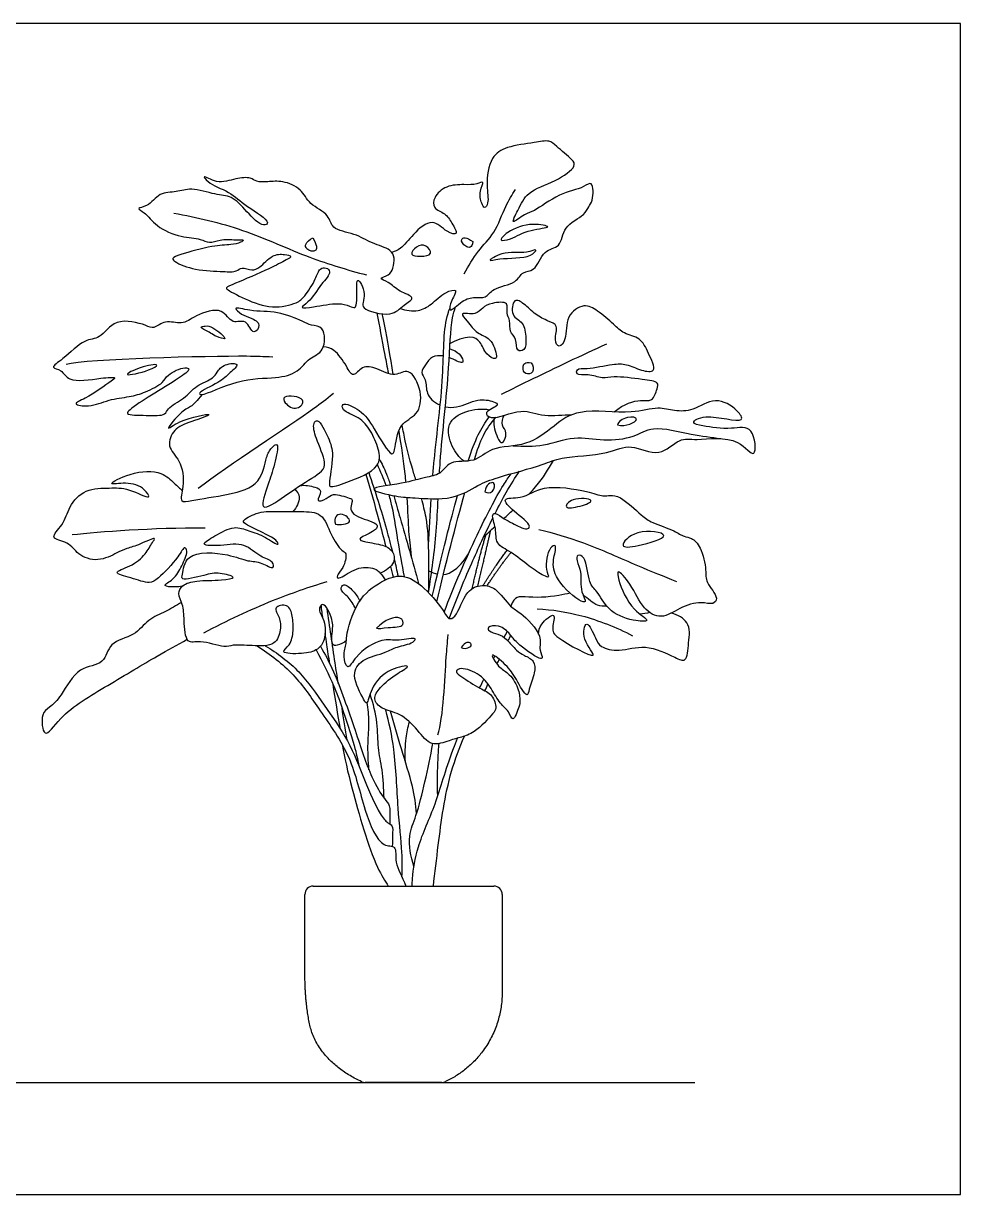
# Model space of a CAD drawing. Header units: millimetres. Extents: x 0.2 to 27.9, y 0.2 to 5.6.
# Drawn here: x 20.661 to 22.125, y 0.156 to 1.984 of the extents above; entities that cross this region are included whole.
import ezdxf

# ---------------------------------------------------------------- set-up
doc = ezdxf.new("R2010")
doc.units = ezdxf.units.MM
for name, color, linetype, true_color in [('AG-DIAGRAM', 7, 'Continuous', 0xfecc66), ('AG-PLANTS', 7, 'Continuous', 0x66ccff), ('X-VPRT', 6, 'Continuous', 0xff00ff)]:
    doc.layers.add(name, color=color, linetype=linetype, true_color=true_color)

msp = doc.modelspace()

# ---------------------------------------------------------------- linework, layer by layer
at = {"layer": 'AG-DIAGRAM'}
msp.add_line((17.2089, 0.3307), (21.7098, 0.3307), dxfattribs=at)
at = {"layer": 'AG-PLANTS'}
for centre, start, end in [((21.114, 0.6242), 90, 180), ((21.396, 0.6242), 0, 90), ((21.195, 0.3438), 245.1029, 270), ((21.315, 0.3438), 270, 295.2055)]:
    msp.add_arc(centre, 0.0131, start, end, dxfattribs=at)
for points, knots in [([(21.2499, 1.5394), (21.2586, 1.5359), (21.2785, 1.5335), (21.2988, 1.5452), (21.3177, 1.5644), (21.3418, 1.5714), (21.3294, 1.5527), (21.3238, 1.5289), (21.3473, 1.5535), (21.3655, 1.5573), (21.3841, 1.5547), (21.3943, 1.5726), (21.4316, 1.5772), (21.4398, 1.5981), (21.4618, 1.5963), (21.472, 1.6319), (21.502, 1.6336), (21.5032, 1.6689), (21.5379, 1.6836), (21.5436, 1.6988), (21.5517, 1.7065), (21.5516, 1.7412), (21.5342, 1.726), (21.4975, 1.7201), (21.4599, 1.6902), (21.4455, 1.6886), (21.4202, 1.6672), (21.4357, 1.6957), (21.4478, 1.7233), (21.4911, 1.7359), (21.5256, 1.76), (21.5183, 1.7729), (21.4937, 1.7919), (21.4828, 1.8032), (21.4579, 1.7974), (21.4167, 1.7931), (21.3898, 1.7763), (21.3829, 1.7319), (21.3892, 1.7059), (21.3815, 1.6937), (21.3762, 1.7048), (21.3722, 1.7213), (21.3828, 1.7399), (21.3678, 1.7322), (21.3492, 1.7329), (21.3216, 1.7321), (21.3021, 1.7147), (21.3003, 1.6946), (21.3209, 1.6884), (21.3297, 1.6741), (21.3427, 1.6524), (21.3201, 1.6587), (21.3, 1.6823), (21.2692, 1.6554), (21.2519, 1.632), (21.2414, 1.6284), (21.2367, 1.6268)], [0, 0, 0, 0, 0.302803, 0.575212, 0.884388, 1.108497, 1.341479, 1.562487, 1.835169, 2.096702, 2.324601, 2.56755, 2.905624, 3.15497, 3.390427, 3.711807, 3.991275, 4.299439, 4.63643, 4.854351, 5.051621, 5.339664, 5.545514, 5.907023, 6.294112, 6.530804, 6.786433, 7.0334, 7.356489, 7.743262, 8.090797, 8.276756, 8.596977, 8.815776, 9.091734, 9.463535, 9.773118, 10.146869, 10.447391, 10.614337, 10.77698, 11.027439, 11.242546, 11.418713, 11.676057, 11.97475, 12.258298, 12.48456, 12.727658, 12.977047, 13.213103, 13.429268, 13.727952, 14.063049, 14.376746, 14.597387, 14.597387, 14.597387, 14.597387]), ([(21.2203, 1.5866), (21.22, 1.5849), (21.2345, 1.58), (21.2464, 1.5655), (21.2766, 1.5568), (21.2528, 1.5439), (21.2374, 1.5245), (21.1894, 1.5373), (21.1923, 1.5489), (21.1944, 1.5626), (21.1908, 1.576), (21.183, 1.5857), (21.1816, 1.5779), (21.1824, 1.5677), (21.182, 1.5482), (21.1799, 1.539), (21.1694, 1.5438), (21.152, 1.549), (21.1178, 1.5419), (21.0905, 1.5387), (21.1095, 1.5502), (21.1246, 1.5764), (21.1436, 1.5956), (21.1343, 1.6038), (21.1228, 1.6023), (21.1183, 1.5842), (21.1009, 1.5583), (21.0884, 1.5464), (21.0479, 1.5378), (21.0105, 1.5525), (20.9793, 1.5681), (20.9776, 1.5724), (20.9953, 1.5797), (21.0446, 1.6006), (21.0693, 1.6137), (21.0826, 1.6208), (21.0676, 1.6246), (21.0493, 1.6237), (21.0314, 1.6031), (21.0187, 1.5975), (21.0021, 1.6052), (20.994, 1.5957), (20.9716, 1.5974), (20.9314, 1.598), (20.8991, 1.6103), (20.8923, 1.6182), (20.9099, 1.6247), (20.9556, 1.638), (20.9839, 1.6381), (20.9995, 1.6413), (21.0078, 1.6472), (20.9909, 1.6461), (20.9687, 1.6482), (20.9516, 1.6401), (20.937, 1.6494), (20.9067, 1.6498), (20.8689, 1.6659), (20.8531, 1.6886), (20.8365, 1.6961), (20.8574, 1.6982), (20.8731, 1.7215), (20.9005, 1.72), (20.9241, 1.7293), (20.9602, 1.7163), (20.9878, 1.7158), (21.0092, 1.6914), (21.0338, 1.6656), (21.0492, 1.675), (21.007, 1.6997), (20.9847, 1.7218), (20.9507, 1.7335), (20.9392, 1.7499), (20.9653, 1.7319), (20.992, 1.7431), (21.0158, 1.7446), (21.0256, 1.7365), (21.0439, 1.7371), (21.0665, 1.7393), (21.0965, 1.7266), (21.107, 1.701), (21.1397, 1.687), (21.1418, 1.6617), (21.1798, 1.657), (21.2042, 1.6407), (21.2348, 1.6327), (21.2418, 1.6184), (21.2385, 1.6021), (21.2337, 1.5908), (21.2206, 1.5882), (21.2203, 1.5866)], [0, 0, 0, 0, 0.203893, 0.478958, 0.742436, 0.976875, 1.270016, 1.637231, 1.802477, 2.014273, 2.236386, 2.404676, 2.524138, 2.717066, 2.975075, 3.125235, 3.293195, 3.537846, 3.893011, 4.1343, 4.335484, 4.67283, 4.94852, 5.110847, 5.283337, 5.522107, 5.841223, 6.078984, 6.430006, 6.812141, 7.13665, 7.219813, 7.446051, 7.877629, 8.194633, 8.362548, 8.54287, 8.792091, 9.084663, 9.29236, 9.518854, 9.698736, 9.958618, 10.334761, 10.669148, 10.807512, 11.022006, 11.427392, 11.738726, 11.966577, 12.09654, 12.2909, 12.575564, 12.811781, 13.034724, 13.348412, 13.713891, 14.021924, 14.205082, 14.411016, 14.710795, 14.997221, 15.282321, 15.630464, 15.923928, 16.252273, 16.583038, 16.734336, 17.095476, 17.445773, 17.789049, 17.964841, 18.223088, 18.540544, 18.810651, 19.005084, 19.240578, 19.517167, 19.830661, 20.12798, 20.452585, 20.71085, 21.040924, 21.363889, 21.675151, 21.88742, 22.115609, 22.318792, 22.517339, 22.517339, 22.517339, 22.517339]), ([(21.3497, 1.5935), (21.3564, 1.6056), (21.3706, 1.6301), (21.3983, 1.6559), (21.4136, 1.6995), (21.4244, 1.7163), (21.4297, 1.7249)], [0, 0, 0, 0, 0.36976, 0.722723, 1.105537, 1.419812, 1.419812, 1.419812, 1.419812]), ([(20.8961, 1.6882), (20.9325, 1.6816), (21.0041, 1.6654), (21.1073, 1.6168), (21.1673, 1.5998), (21.1972, 1.5916)], [0, 0, 0, 0, 0.602954, 1.211382, 1.763808, 1.763808, 1.763808, 1.763808]), ([(21.4075, 1.6464), (21.4064, 1.6483), (21.4198, 1.6618), (21.4528, 1.6741), (21.4933, 1.6657), (21.4492, 1.6633), (21.4259, 1.6479), (21.4086, 1.6446), (21.4075, 1.6464)], [0, 0, 0, 0, 0.224465, 0.593768, 0.869355, 1.165004, 1.503208, 1.720868, 1.720868, 1.720868, 1.720868]), ([(21.1135, 1.6498), (21.1013, 1.6431), (21.0994, 1.6301), (21.1221, 1.6262), (21.1192, 1.6387), (21.1135, 1.6498)], [0, 0, 0, 0, 0.373475, 0.744101, 1.094617, 1.094617, 1.094617, 1.094617]), ([(21.3633, 1.6437), (21.3529, 1.6514), (21.3415, 1.6486), (21.3509, 1.6345), (21.3621, 1.633), (21.3633, 1.6437)], [0, 0, 0, 0, 0.3035449, 0.6225167, 0.9352768, 0.9352768, 0.9352768, 0.9352768]), ([(21.268, 1.6242), (21.267, 1.6271), (21.2752, 1.6375), (21.2902, 1.6402), (21.3025, 1.6225), (21.2814, 1.6202), (21.2689, 1.6213), (21.268, 1.6242)], [0, 0, 0, 0, 0.209307, 0.426977, 0.637071, 0.869032, 1.081151, 1.081151, 1.081151, 1.081151]), ([(21.3901, 1.6145), (21.39, 1.6159), (21.4114, 1.6302), (21.4442, 1.6236), (21.4663, 1.6343), (21.4517, 1.6161), (21.4086, 1.6195), (21.3901, 1.6133), (21.3901, 1.6145)], [0, 0, 0, 0, 0.264064, 0.619573, 0.838867, 1.035086, 1.431849, 1.657075, 1.657075, 1.657075, 1.657075]), ([(20.993, 1.5394), (20.9938, 1.5414), (21.0198, 1.5336), (21.057, 1.5361), (21.0965, 1.5201), (21.1102, 1.5121), (21.1328, 1.5125), (21.1331, 1.4704), (21.1067, 1.4632), (21.0906, 1.438), (21.0531, 1.4294), (20.9991, 1.4315), (20.9411, 1.4016), (20.9328, 1.4081), (20.9691, 1.4241), (20.982, 1.4373), (21.0025, 1.4548), (20.9742, 1.4532), (20.9633, 1.4399), (20.9578, 1.4291), (20.9299, 1.4197), (20.914, 1.3983), (20.8864, 1.385), (20.8836, 1.371), (20.8546, 1.3729), (20.8193, 1.3721), (20.8293, 1.3838), (20.8627, 1.4051), (20.9003, 1.4274), (20.9242, 1.4447), (20.9116, 1.4486), (20.8853, 1.4366), (20.8801, 1.4224), (20.8514, 1.4079), (20.827, 1.401), (20.7941, 1.3976), (20.7669, 1.3845), (20.7353, 1.3899), (20.7615, 1.3992), (20.7959, 1.4242), (20.8081, 1.4327), (20.7795, 1.4307), (20.7312, 1.4221), (20.7229, 1.4438), (20.7013, 1.4466), (20.7267, 1.4616), (20.7549, 1.4923), (20.782, 1.4906), (20.8037, 1.5267), (20.8518, 1.5142), (20.8651, 1.5064), (20.8831, 1.5229), (20.9096, 1.5123), (20.9298, 1.5293), (20.9729, 1.5434), (20.9861, 1.5128), (21.0104, 1.5251), (21.0194, 1.4947), (21.0344, 1.5156), (21.0158, 1.5254), (21.0034, 1.5284), (20.9925, 1.5379), (20.993, 1.5394)], [0, 0, 0, 0, 0.270729, 0.646962, 1.01187, 1.24208, 1.478605, 1.801387, 2.083964, 2.384645, 2.724069, 3.167759, 3.593585, 3.721468, 4.023117, 4.300069, 4.53009, 4.770514, 5.010786, 5.203984, 5.501508, 5.806561, 6.112374, 6.297631, 6.604111, 6.91366, 7.067189, 7.430959, 7.835886, 8.100617, 8.249433, 8.550977, 8.773822, 9.086256, 9.382129, 9.706287, 10.036015, 10.2905, 10.525872, 10.923445, 11.078846, 11.343524, 11.74163, 11.993121, 12.19587, 12.450957, 12.82876, 13.10717, 13.448676, 13.829623, 14.043784, 14.299561, 14.583562, 14.876447, 15.234353, 15.517649, 15.767265, 16.023624, 16.229889, 16.462145, 16.691343, 16.895005, 16.895005, 16.895005, 16.895005]), ([(21.3007, 1.2778), (21.3013, 1.2857), (21.306, 1.3378), (21.3191, 1.4295), (21.3168, 1.5085), (21.3256, 1.5354), (21.3271, 1.5394)], [0.540591, 0.540591, 0.540591, 0.540591, 0.657781, 1.318167, 1.871799, 1.972654, 1.972654, 1.972654, 1.972654]), ([(21.3111, 1.2821), (21.3115, 1.2876), (21.3149, 1.3392), (21.3274, 1.4428), (21.3279, 1.5133), (21.3345, 1.5366), (21.3363, 1.5419)], [1.071726, 1.071726, 1.071726, 1.071726, 1.157355, 1.854151, 2.362301, 2.521055, 2.521055, 2.521055, 2.521055]), ([(21.5838, 1.3777), (21.6, 1.3908), (21.624, 1.3983), (21.6441, 1.3924), (21.6509, 1.4134), (21.6545, 1.4255), (21.6258, 1.4285), (21.5844, 1.4345), (21.5657, 1.429), (21.5447, 1.4375), (21.5243, 1.434), (21.5254, 1.4464), (21.5436, 1.4443), (21.5811, 1.4528), (21.6034, 1.4534), (21.6245, 1.4424), (21.6529, 1.4378), (21.6365, 1.4711), (21.6263, 1.4942), (21.5982, 1.499), (21.5831, 1.5153), (21.5588, 1.5356), (21.5368, 1.5485), (21.5069, 1.5277), (21.5111, 1.493), (21.4978, 1.4758), (21.4891, 1.4914), (21.4982, 1.5134), (21.48, 1.5197), (21.4607, 1.5292), (21.4448, 1.5459), (21.4261, 1.5574), (21.4218, 1.5261), (21.4441, 1.5185), (21.4462, 1.4935), (21.4465, 1.4737), (21.4295, 1.4715), (21.433, 1.4926), (21.4192, 1.5025), (21.4229, 1.5207), (21.4142, 1.5311), (21.4212, 1.5511), (21.3925, 1.5482), (21.378, 1.5413), (21.3691, 1.5277), (21.3398, 1.535), (21.3567, 1.5179), (21.3689, 1.4992), (21.3919, 1.4945), (21.4016, 1.4665), (21.3985, 1.4588), (21.3824, 1.4677), (21.3759, 1.4881), (21.3598, 1.498), (21.3367, 1.4896), (21.3276, 1.4845)], [2.347081, 2.347081, 2.347081, 2.347081, 2.693391, 2.934729, 3.184279, 3.358174, 3.642254, 4.02431, 4.2742, 4.548864, 4.786559, 4.929096, 5.156253, 5.519246, 5.79147, 6.079825, 6.326573, 6.627195, 6.924228, 7.21219, 7.483957, 7.809789, 8.086698, 8.39758, 8.737104, 8.955947, 9.15341, 9.415088, 9.637984, 9.909491, 10.19613, 10.416772, 10.680759, 10.939528, 11.22085, 11.46417, 11.641932, 11.875893, 12.102751, 12.334718, 12.541921, 12.759377, 13.028284, 13.267749, 13.49088, 13.744097, 13.958338, 14.240483, 14.510827, 14.80987, 14.937361, 15.157392, 15.424589, 15.664197, 15.967559, 15.967559, 15.967559, 15.967559]), ([(21.2135, 1.5322), (21.2177, 1.5102), (21.2214, 1.4894), (21.2293, 1.4481), (21.2313, 1.4377)], [0, 0, 0, 0, 0.4694609, 0.6119131, 0.6119131, 0.6119131, 0.6119131]), ([(21.239, 1.4363), (21.2343, 1.4641), (21.2275, 1.5033), (21.223, 1.5252), (21.2218, 1.5309)], [2.4249067, 2.4249067, 2.4249067, 2.4249067, 2.8667421, 3.0366783, 3.0366783, 3.0366783, 3.0366783]), ([(20.9758, 1.492), (20.9763, 1.4951), (20.9565, 1.5116), (20.947, 1.5125), (20.9342, 1.5098), (20.954, 1.5026), (20.9615, 1.4943), (20.9758, 1.492)], [0, 0, 0, 0, 0.330802, 0.563205, 0.732774, 0.983157, 1.269227, 1.269227, 1.269227, 1.269227]), ([(21.408, 1.4053), (21.4249, 1.4138), (21.4586, 1.4307), (21.5344, 1.4668), (21.5725, 1.4842)], [0, 0, 0, 0, 0.431239, 1.073795, 1.073795, 1.073795, 1.073795]), ([(20.728, 1.4523), (20.7604, 1.4613), (21.007, 1.4666), (21.0345, 1.4645), (21.0507, 1.4639)], [0, 0, 0, 0, 1.319929, 1.719159, 1.719159, 1.719159, 1.719159]), ([(20.9405, 1.4051), (20.9316, 1.3947), (20.924, 1.3853), (20.9086, 1.3807), (20.8788, 1.3431), (20.9049, 1.3667), (20.9715, 1.379), (20.9201, 1.3615), (20.8962, 1.3528), (20.884, 1.3226), (20.9086, 1.3024), (20.9134, 1.2636), (20.9038, 1.2347), (20.928, 1.2411), (20.9813, 1.2475), (21.0332, 1.263), (21.0396, 1.3067), (21.0472, 1.3209), (21.0621, 1.3328), (21.0526, 1.2913), (21.0448, 1.2681), (21.0296, 1.2238), (21.0536, 1.2342), (21.0894, 1.2617), (21.1285, 1.283), (21.1346, 1.2997), (21.1182, 1.3355), (21.1122, 1.3591), (21.1229, 1.3688), (21.1389, 1.3346), (21.1471, 1.3122), (21.1383, 1.2673), (21.1398, 1.2586), (21.1688, 1.2683), (21.2201, 1.2886), (21.2169, 1.3205), (21.2044, 1.3482), (21.187, 1.3708), (21.1598, 1.3773), (21.1577, 1.3951), (21.1916, 1.3792), (21.207, 1.3557), (21.2364, 1.3048), (21.2422, 1.321), (21.2463, 1.3609), (21.2792, 1.3716), (21.2855, 1.4088), (21.265, 1.4492), (21.241, 1.4308), (21.2141, 1.446), (21.1905, 1.4513), (21.1761, 1.4295), (21.1654, 1.4509), (21.1483, 1.4761), (21.1355, 1.4785), (21.1297, 1.4794)], [0, 0, 0, 0, 0.223221, 0.476201, 0.802126, 1.063961, 1.459023, 1.770005, 2.088009, 2.378025, 2.684699, 3.050469, 3.324253, 3.55397, 3.992578, 4.406154, 4.765781, 5.007806, 5.18249, 5.500655, 5.840532, 6.179025, 6.393168, 6.802518, 7.183863, 7.405265, 7.767835, 8.050201, 8.202313, 8.523447, 8.838053, 9.219241, 9.34851, 9.648036, 10.070797, 10.365155, 10.685009, 10.994169, 11.289556, 11.455975, 11.755905, 12.107889, 12.507448, 12.669894, 13.028449, 13.34586, 13.686228, 14.03384, 14.300604, 14.614677, 14.889158, 15.131013, 15.369889, 15.693774, 15.936685, 15.936685, 15.936685, 15.936685]), ([(21.3172, 1.4651), (21.3108, 1.4661), (21.298, 1.4651), (21.2898, 1.4514), (21.2805, 1.4392), (21.2914, 1.4279), (21.2892, 1.4053), (21.3011, 1.3936), (21.3122, 1.3881)], [17.150034, 17.150034, 17.150034, 17.150034, 17.358019, 17.598407, 17.811096, 18.021998, 18.293331, 18.580233, 18.580233, 18.580233, 18.580233]), ([(21.3272, 1.4763), (21.34, 1.4732), (21.3489, 1.4599), (21.3471, 1.4517), (21.335, 1.4594), (21.3264, 1.4626)], [16.3460031, 16.3460031, 16.3460031, 16.3460031, 16.6440862, 16.7707108, 17.0551919, 17.0551919, 17.0551919, 17.0551919]), ([(20.824, 1.4363), (20.8227, 1.4377), (20.8439, 1.4487), (20.8777, 1.4542), (20.857, 1.4413), (20.8256, 1.4346), (20.824, 1.4363)], [0, 0, 0, 0, 0.270585, 0.563233, 0.783379, 1.115638, 1.115638, 1.115638, 1.115638]), ([(21.4545, 1.4545), (21.4441, 1.4566), (21.44, 1.4474), (21.4439, 1.4352), (21.4603, 1.4385), (21.4574, 1.4506), (21.4545, 1.4545)], [0, 0, 0, 0, 0.2361098, 0.4606228, 0.6907857, 0.9503881, 0.9503881, 0.9503881, 0.9503881]), ([(20.9343, 1.2585), (20.9811, 1.2945), (21.1082, 1.3766), (21.1328, 1.3968), (21.1457, 1.4068)], [0, 0, 0, 0, 1.252138, 1.652106, 1.652106, 1.652106, 1.652106]), ([(21.0886, 1.3839), (21.0819, 1.3821), (21.0693, 1.3901), (21.0647, 1.4055), (21.1068, 1.4005), (21.0944, 1.3854), (21.0886, 1.3839)], [0, 0, 0, 0, 0.2560267, 0.4274389, 0.729153, 0.9499455, 0.9499455, 0.9499455, 0.9499455]), ([(21.2085, 1.257), (21.2085, 1.2608), (21.2574, 1.2652), (21.2867, 1.2761), (21.3136, 1.2789), (21.3265, 1.304), (21.3673, 1.2969), (21.3919, 1.3252), (21.4486, 1.3225), (21.4903, 1.3563), (21.5288, 1.3851), (21.6103, 1.3725), (21.6508, 1.3868), (21.6783, 1.3787), (21.7078, 1.3786), (21.7415, 1.4033), (21.7753, 1.3833), (21.7924, 1.3567), (21.7279, 1.3768), (21.7013, 1.3603), (21.7257, 1.355), (21.7657, 1.3494), (21.8032, 1.3592), (21.8074, 1.296), (21.7769, 1.3427), (21.7132, 1.3322), (21.6856, 1.3384), (21.6547, 1.3044), (21.609, 1.3303), (21.574, 1.31), (21.5001, 1.3084), (21.4743, 1.2947), (21.4016, 1.2761), (21.3714, 1.2641), (21.3321, 1.2385), (21.2712, 1.2441), (21.2477, 1.2444), (21.2085, 1.2535), (21.2085, 1.257)], [0, 0, 0, 0, 0.380905, 0.736038, 1.013485, 1.290823, 1.631053, 1.965186, 2.380987, 2.793421, 3.183188, 3.693093, 4.065628, 4.359808, 4.664861, 5.01711, 5.366102, 5.588234, 6.013454, 6.274557, 6.497246, 6.880269, 7.199483, 7.535526, 7.85142, 8.307566, 8.606842, 8.955906, 9.333406, 9.69513, 10.173214, 10.500883, 10.984891, 11.32103, 11.703919, 12.1376, 12.455373, 12.796391, 12.796391, 12.796391, 12.796391]), ([(21.3202, 1.3858), (21.3259, 1.3846), (21.3432, 1.3844), (21.3697, 1.3994), (21.3938, 1.3952), (21.4023, 1.3905), (21.4013, 1.3885), (21.3996, 1.3853), (21.3783, 1.3784), (21.3938, 1.3628), (21.4405, 1.3862), (21.4718, 1.3684), (21.5052, 1.3736), (21.5172, 1.373)], [18.668644, 18.668644, 18.668644, 18.668644, 18.849832, 19.187056, 19.471328, 19.629779, 19.629779, 19.629779, 19.88776, 20.070651, 20.464824, 20.818468, 21.157976, 21.157976, 21.157976, 21.157976]), ([(21.3496, 1.3007), (21.3419, 1.307), (21.3292, 1.3222), (21.3199, 1.3612), (21.3526, 1.3811), (21.3776, 1.3834), (21.3899, 1.3812)], [0, 0, 0, 0, 0.312506, 0.647254, 0.97382, 1.324694, 1.324694, 1.324694, 1.324694]), ([(21.3959, 1.3653), (21.3951, 1.356), (21.4004, 1.3397), (21.409, 1.324), (21.4188, 1.3464), (21.4063, 1.3562), (21.41, 1.3678), (21.4123, 1.3725)], [0, 0, 0, 0, 0.302953, 0.491152, 0.719599, 0.933761, 1.159373, 1.159373, 1.159373, 1.159373]), ([(21.2743, 1.2716), (21.2733, 1.2749), (21.2665, 1.297), (21.2598, 1.3212), (21.2544, 1.3484), (21.2527, 1.3572)], [1.2869948, 1.2869948, 1.2869948, 1.2869948, 1.3591584, 1.7758028, 1.9568668, 1.9568668, 1.9568668, 1.9568668]), ([(21.5891, 1.3577), (21.5898, 1.3617), (21.6027, 1.3719), (21.6298, 1.3676), (21.6017, 1.3537), (21.5891, 1.3577)], [0, 0, 0, 0, 0.2984205, 0.5562319, 0.9143554, 0.9143554, 0.9143554, 0.9143554]), ([(21.2475, 1.3476), (21.2513, 1.3242), (21.2555, 1.296), (21.258, 1.2719), (21.2584, 1.2676)], [0.979885, 0.979885, 0.979885, 0.979885, 1.2544509, 1.3167987, 1.3167987, 1.3167987, 1.3167987]), ([(21.4262, 1.3249), (21.442, 1.3239), (21.474, 1.3231), (21.5211, 1.3417), (21.567, 1.3319), (21.6151, 1.3368), (21.6443, 1.3581), (21.7056, 1.3413), (21.7353, 1.3385), (21.7508, 1.336)], [0, 0, 0, 0, 0.394836, 0.794612, 1.186272, 1.57544, 1.908311, 2.348812, 2.742781, 2.742781, 2.742781, 2.742781]), ([(21.2172, 1.3043), (21.2212, 1.2966), (21.2264, 1.2873), (21.2324, 1.2701), (21.2345, 1.2636)], [0, 0, 0, 0, 0.2924471, 0.4412567, 0.4412567, 0.4412567, 0.4412567]), ([(21.4509, 1.2494), (21.4546, 1.2533), (21.4719, 1.2724), (21.481, 1.2877), (21.4894, 1.3021)], [2.1443429, 2.1443429, 2.1443429, 2.1443429, 2.2469136, 2.6512027, 2.6512027, 2.6512027, 2.6512027]), ([(20.9092, 1.1054), (20.9054, 1.1047), (20.8995, 1.1041), (20.8749, 1.1051), (20.8985, 1.1171), (20.9081, 1.1365), (20.9189, 1.1586), (20.9127, 1.1696), (20.9026, 1.1481), (20.873, 1.1183), (20.858, 1.1083), (20.8315, 1.1187), (20.7966, 1.1265), (20.8311, 1.1366), (20.852, 1.1545), (20.8614, 1.172), (20.8701, 1.1842), (20.842, 1.1697), (20.8231, 1.165), (20.8071, 1.1576), (20.778, 1.1423), (20.7454, 1.1538), (20.7334, 1.1755), (20.6994, 1.1793), (20.7256, 1.2023), (20.7314, 1.2302), (20.7575, 1.259), (20.7965, 1.2584), (20.8236, 1.2604), (20.8639, 1.2378), (20.8492, 1.2606), (20.8242, 1.2691), (20.7865, 1.2616), (20.8316, 1.2852), (20.8767, 1.2868), (20.8964, 1.2663), (20.9055, 1.2586), (20.9095, 1.2544)], [0, 0, 0, 0, 0.194559, 0.416849, 0.642942, 0.929414, 1.209237, 1.351507, 1.594601, 1.976856, 2.206527, 2.519248, 2.792759, 3.063226, 3.379998, 3.641844, 3.79273, 4.068801, 4.338862, 4.575538, 4.897173, 5.216782, 5.503506, 5.772441, 6.045674, 6.363174, 6.703256, 7.047761, 7.369762, 7.692002, 7.89772, 8.216093, 8.481071, 8.805542, 9.202372, 9.492624, 9.731288, 9.731288, 9.731288, 9.731288]), ([(21.1961, 1.2805), (21.2032, 1.2566), (21.213, 1.222), (21.2236, 1.1816), (21.2272, 1.1676)], [0, 0, 0, 0, 0.495432, 0.7528219, 0.7528219, 0.7528219, 0.7528219]), ([(21.2006, 1.2831), (21.2108, 1.2539), (21.2245, 1.2096), (21.2347, 1.1708), (21.2376, 1.1593)], [0, 0, 0, 0, 0.5512322, 0.788936, 0.788936, 0.788936, 0.788936]), ([(21.3186, 1.0651), (21.3337, 1.1059), (21.3673, 1.1824), (21.403, 1.2521), (21.419, 1.2758), (21.4229, 1.2813)], [0, 0, 0, 0, 0.654255, 1.193563, 1.36655, 1.36655, 1.36655, 1.36655]), ([(21.3979, 1.219), (21.404, 1.2311), (21.418, 1.2578), (21.4293, 1.2752), (21.4361, 1.285)], [0.9793422, 0.9793422, 0.9793422, 0.9793422, 1.1881368, 1.4711863, 1.4711863, 1.4711863, 1.4711863]), ([(21.0933, 1.2626), (21.1009, 1.2642), (21.1157, 1.2609), (21.1296, 1.2559), (21.1158, 1.2349), (21.1363, 1.2421), (21.1441, 1.2524), (21.1697, 1.2432), (21.1775, 1.2413), (21.1651, 1.2174), (21.2177, 1.2048), (21.2106, 1.1867), (21.1658, 1.1783), (21.2205, 1.1713), (21.2389, 1.1627), (21.2433, 1.1407), (21.2272, 1.1294), (21.2191, 1.1259)], [0, 0, 0, 0, 0.277489, 0.465281, 0.684187, 0.887268, 1.097487, 1.383488, 1.520748, 1.752789, 2.000116, 2.314855, 3.198455, 3.471189, 3.729537, 3.957193, 4.252756, 4.252756, 4.252756, 4.252756]), ([(21.3822, 1.2531), (21.383, 1.2643), (21.4002, 1.2734), (21.3961, 1.2501), (21.3853, 1.2511), (21.3822, 1.2531)], [0, 0, 0, 0, 0.2899061, 0.5477658, 0.7904089, 0.7904089, 0.7904089, 0.7904089]), ([(21.412, 1.2109), (21.4074, 1.2139), (21.3987, 1.2208), (21.3917, 1.2167), (21.4008, 1.1948), (21.3975, 1.1708), (21.4248, 1.159), (21.45, 1.1371), (21.4719, 1.1226), (21.4841, 1.118), (21.4749, 1.1327), (21.4806, 1.1655), (21.4955, 1.1719), (21.4881, 1.1474), (21.4884, 1.1197), (21.5248, 1.0838), (21.5434, 1.0788), (21.5294, 1.0983), (21.5344, 1.1276), (21.5249, 1.1434), (21.5256, 1.1564), (21.5418, 1.1509), (21.5426, 1.1098), (21.5583, 1.0982), (21.5737, 1.0664), (21.6095, 1.0512), (21.6456, 1.0495), (21.6088, 1.0693), (21.5914, 1.111), (21.5871, 1.1354), (21.6129, 1.1063), (21.627, 1.0705), (21.658, 1.0526), (21.6859, 1.0723), (21.7184, 1.0829), (21.7379, 1.0757), (21.7484, 1.0879), (21.7257, 1.1118), (21.7283, 1.1305), (21.7209, 1.1658), (21.7059, 1.1818), (21.6923, 1.1825), (21.6776, 1.1932), (21.6427, 1.2046), (21.6267, 1.2155), (21.5954, 1.2461), (21.5783, 1.2476), (21.5652, 1.2458), (21.54, 1.2548), (21.4726, 1.2659), (21.4424, 1.2409), (21.4048, 1.2452), (21.428, 1.221), (21.4557, 1.201), (21.447, 1.1919), (21.424, 1.205), (21.4164, 1.2081), (21.412, 1.2109)], [0, 0, 0, 0, 0.230224, 0.349327, 0.615299, 0.886163, 1.177138, 1.517924, 1.81741, 1.97177, 2.167851, 2.501121, 2.662989, 2.908073, 3.219113, 3.626726, 3.812222, 4.04254, 4.359045, 4.60538, 4.774247, 4.955614, 5.308515, 5.560645, 5.887504, 6.257539, 6.520075, 6.812943, 7.222882, 7.42799, 7.723565, 8.099554, 8.408677, 8.731653, 9.066367, 9.312143, 9.491543, 9.796222, 10.050185, 10.39001, 10.648353, 10.845572, 11.089163, 11.429657, 11.696806, 12.067754, 12.298146, 12.492856, 12.787687, 13.252211, 13.615705, 13.893081, 14.166726, 14.496581, 14.63281, 14.914356, 15.135083, 15.135083, 15.135083, 15.135083]), ([(21.0851, 1.2572), (21.0884, 1.2537), (21.0959, 1.2449), (21.088, 1.2279), (21.0823, 1.2222)], [0, 0, 0, 0, 0.2180521, 0.5003405, 0.5003405, 0.5003405, 0.5003405]), ([(21.2563, 1.1206), (21.253, 1.1396), (21.2458, 1.1775), (21.2398, 1.2221), (21.2334, 1.2452), (21.2324, 1.2484)], [0, 0, 0, 0, 0.4360856, 0.8868939, 0.9614575, 0.9614575, 0.9614575, 0.9614575]), ([(21.2396, 1.247), (21.2428, 1.2362), (21.2553, 1.1922), (21.2694, 1.1439), (21.2785, 1.1096)], [0.5598107, 0.5598107, 0.5598107, 0.5598107, 0.7778641, 1.3690698, 1.3690698, 1.3690698, 1.3690698]), ([(21.2602, 1.2443), (21.2616, 1.2224), (21.2622, 1.189), (21.2654, 1.1692), (21.2669, 1.152)], [1.4364188, 1.4364188, 1.4364188, 1.4364188, 1.797858, 2.1274435, 2.1274435, 2.1274435, 2.1274435]), ([(21.5095, 1.2297), (21.508, 1.2322), (21.5183, 1.2453), (21.5594, 1.2411), (21.5307, 1.2295), (21.5112, 1.2267), (21.5095, 1.2297)], [0, 0, 0, 0, 0.221146, 0.52299, 0.770131, 1.036579, 1.036579, 1.036579, 1.036579]), ([(21.294, 1.0957), (21.2951, 1.1171), (21.2943, 1.1607), (21.2934, 1.2023), (21.2858, 1.2327), (21.2829, 1.2429)], [0, 0, 0, 0, 0.459386, 0.877208, 1.087373, 1.087373, 1.087373, 1.087373]), ([(21.294, 1.0957), (21.299, 1.1274), (21.3058, 1.1762), (21.3082, 1.2248), (21.309, 1.2422)], [0, 0, 0, 0, 0.5626103, 0.8563973, 0.8563973, 0.8563973, 0.8563973]), ([(21.1657, 1.0208), (21.1621, 1.0168), (21.1518, 1.0127), (21.1424, 1.0127), (21.1433, 1.0342), (21.1464, 1.0516), (21.1301, 1.0842), (21.1202, 1.067), (21.1338, 1.0523), (21.1333, 1.0217), (21.1214, 1.0052), (21.0983, 0.9993), (21.0595, 1.0003), (21.0797, 1.0143), (21.0832, 1.0363), (21.0823, 1.058), (21.076, 1.0788), (21.0499, 1.0737), (21.0628, 1.056), (21.0638, 1.0376), (21.0555, 1.0112), (21.0185, 1.0125), (20.9889, 1.0149), (20.9747, 1.0083), (20.9386, 1.0226), (20.9143, 1.0135), (20.9123, 1.0536), (20.9113, 1.0763), (20.9013, 1.0937), (20.9092, 1.1088), (20.9335, 1.1153), (20.9667, 1.1141), (20.9989, 1.1188), (20.9647, 1.1279), (20.9464, 1.1236), (20.9065, 1.1128), (20.9105, 1.1255), (20.9135, 1.1613), (20.9818, 1.1571), (21.0108, 1.1438), (21.0323, 1.1444), (21.0537, 1.1299), (21.051, 1.1465), (21.0301, 1.1504), (21.0066, 1.175), (20.973, 1.1684), (20.9331, 1.1687), (20.9632, 1.1855), (20.9893, 1.2009), (21.0143, 1.1919), (21.0374, 1.1845), (21.0612, 1.1673), (21.0567, 1.1784), (21.0366, 1.1887), (21.0063, 1.2028), (21.0034, 1.2086), (21.0269, 1.2225), (21.0567, 1.2224), (21.0942, 1.2222), (21.1292, 1.2218), (21.1403, 1.1866), (21.1571, 1.1612), (21.1676, 1.1574), (21.1618, 1.1337), (21.1511, 1.1234), (21.151, 1.1173), (21.1611, 1.1201), (21.184, 1.1376), (21.2135, 1.134), (21.2199, 1.1252), (21.2265, 1.1154)], [0, 0, 0, 0, 0.232227, 0.380017, 0.621151, 0.889377, 1.18859, 1.366622, 1.616565, 1.926876, 2.171857, 2.465334, 2.76693, 2.977728, 3.252412, 3.527209, 3.773192, 4.006376, 4.233072, 4.487432, 4.761705, 5.096717, 5.409833, 5.631505, 5.983145, 6.233866, 6.560345, 6.850474, 7.093153, 7.306213, 7.584759, 7.941354, 8.18877, 8.452825, 8.744813, 9.077257, 9.231675, 9.53763, 9.981571, 10.314362, 10.585026, 10.832214, 10.994947, 11.253322, 11.574991, 11.922871, 12.213412, 12.476154, 12.803623, 13.084228, 13.389193, 13.657261, 13.781404, 14.068762, 14.401142, 14.507514, 14.782678, 15.107659, 15.464716, 15.782255, 16.118488, 16.433139, 16.601235, 16.867534, 17.093556, 17.200435, 17.357152, 17.669708, 17.968562, 18.192285, 18.192285, 18.192285, 18.192285]), ([(21.1487, 1.2027), (21.1456, 1.2126), (21.1561, 1.2241), (21.1812, 1.2031), (21.1551, 1.2009), (21.1487, 1.2027)], [0, 0, 0, 0, 0.2732114, 0.5627683, 0.8886755, 0.8886755, 0.8886755, 0.8886755]), ([(21.3265, 1.0552), (21.3374, 1.0843), (21.3547, 1.1278), (21.3831, 1.1892), (21.3945, 1.2123)], [0, 0, 0, 0, 0.5532594, 0.9409573, 0.9409573, 0.9409573, 0.9409573]), ([(21.4662, 1.1943), (21.4898, 1.1883), (21.5358, 1.1756), (21.6205, 1.1373), (21.6609, 1.1213), (21.6812, 1.113)], [0, 0, 0, 0, 0.489018, 1.036488, 1.50148, 1.50148, 1.50148, 1.50148]), ([(21.5978, 1.1694), (21.5966, 1.1739), (21.6179, 1.1972), (21.6843, 1.1858), (21.6217, 1.1678), (21.5988, 1.1655), (21.5978, 1.1694)], [0, 0, 0, 0, 0.315309, 0.6799, 1.054026, 1.333161, 1.333161, 1.333161, 1.333161]), ([(21.3171, 1.1238), (21.3296, 1.125), (21.3463, 1.1404), (21.3537, 1.1522), (21.3564, 1.1563)], [0.6755047, 0.6755047, 0.6755047, 0.6755047, 1.0176351, 1.1939376, 1.1939376, 1.1939376, 1.1939376]), ([(21.3186, 1.0651), (21.3124, 1.075), (21.2888, 1.1046), (21.2536, 1.1266), (21.2185, 1.1134), (21.1807, 1.0848), (21.1649, 1.0285), (21.1663, 1.0165), (21.1595, 0.9974), (21.1678, 0.9717), (21.1803, 0.9997), (21.2215, 1.0263), (21.2447, 1.0182), (21.2774, 1.0273), (21.2689, 1.0153), (21.2436, 1.0118), (21.2276, 1.001), (21.1897, 0.993), (21.1719, 0.9669), (21.1916, 0.931), (21.1985, 0.9187), (21.2042, 0.9499), (21.2301, 0.9768), (21.2716, 0.9842), (21.2424, 0.9683), (21.2189, 0.9494), (21.2057, 0.9295), (21.2215, 0.9122), (21.2504, 0.9081), (21.2769, 0.8819), (21.2973, 0.8538), (21.3263, 0.8648), (21.3459, 0.8701), (21.3664, 0.8762), (21.3945, 0.9058), (21.4011, 0.915), (21.3942, 0.9376), (21.3738, 0.9456), (21.3475, 0.9629), (21.3351, 0.9713), (21.3433, 0.9798), (21.3732, 0.9706), (21.3922, 0.9473), (21.4047, 0.9217), (21.4194, 0.9124), (21.4255, 0.8899), (21.4359, 0.9184), (21.4373, 0.9265), (21.435, 0.9479), (21.4189, 0.9717), (21.4039, 0.9771), (21.3858, 1.0073), (21.4183, 0.9804), (21.4294, 0.9637), (21.4482, 0.9286), (21.4513, 0.9471), (21.4606, 0.9694), (21.4604, 0.9895), (21.4432, 0.9976), (21.4309, 1.0049), (21.4165, 1.0233), (21.4034, 1.0316), (21.3885, 1.0339), (21.3852, 1.0433), (21.4058, 1.046), (21.4223, 1.0305), (21.4304, 1.017), (21.4649, 0.9919), (21.4739, 0.9927), (21.4652, 1.0073), (21.4739, 1.0292), (21.4379, 1.0655), (21.4218, 1.0719), (21.4, 1.1042), (21.3775, 1.1082), (21.3512, 1.1004), (21.3392, 1.0572), (21.3246, 1.0533), (21.3217, 1.0601), (21.3186, 1.0651)], [0, 0, 0, 0, 0.398811, 0.758908, 1.088983, 1.48802, 1.911555, 2.109686, 2.369129, 2.605612, 2.863621, 3.258773, 3.555318, 3.841246, 3.985379, 4.272677, 4.53331, 4.880364, 5.177305, 5.537675, 5.691843, 5.965996, 6.340351, 6.629948, 6.877595, 7.216749, 7.471531, 7.716215, 8.02225, 8.373, 8.691582, 8.986864, 9.24566, 9.513352, 9.873427, 10.063274, 10.316142, 10.586252, 10.914986, 11.110395, 11.258538, 11.563653, 11.884879, 12.184653, 12.430783, 12.636643, 12.896555, 13.080415, 13.337346, 13.636554, 13.882624, 14.134708, 14.419895, 14.728487, 15.035336, 15.213129, 15.50814, 15.749471, 15.983418, 16.204561, 16.477275, 16.706769, 16.921778, 17.056983, 17.286136, 17.550883, 17.795211, 18.164905, 18.287186, 18.489588, 18.7583, 19.146046, 19.39943, 19.741279, 20.004964, 20.288738, 20.660285, 20.840284, 21.040518, 21.040518, 21.040518, 21.040518]), ([(20.9433, 1.033), (20.9781, 1.0517), (21.0499, 1.0847), (21.107, 1.1042), (21.1359, 1.1129)], [0, 0, 0, 0, 0.623119, 1.16781, 1.16781, 1.16781, 1.16781]), ([(21.1801, 1.0708), (21.1766, 1.0769), (21.1704, 1.0888), (21.1547, 1.0993), (21.1616, 1.1121), (21.1779, 1.0975), (21.1842, 1.088), (21.1865, 1.0821)], [0, 0, 0, 0, 0.26348, 0.496175, 0.654973, 0.894597, 1.14463, 1.14463, 1.14463, 1.14463]), ([(20.9082, 1.0803), (20.8999, 1.0754), (20.8838, 1.0651), (20.8551, 1.0547), (20.8361, 1.0264), (20.7941, 1.0203), (20.7895, 0.9814), (20.745, 0.9815), (20.7223, 0.9353), (20.7031, 0.9162), (20.6878, 0.908), (20.6925, 0.8612), (20.722, 0.9092), (20.7929, 0.9504), (20.8694, 0.9964), (20.9014, 1.0141), (20.9171, 1.0227)], [0, 0, 0, 0, 0.306839, 0.617379, 0.944482, 1.293441, 1.607485, 1.952711, 2.352738, 2.648195, 2.879061, 3.182808, 3.514318, 4.05664, 4.598904, 5.018629, 5.018629, 5.018629, 5.018629]), ([(21.5154, 1.0946), (21.5099, 1.0938), (21.489, 1.0883), (21.4482, 1.0873), (21.4288, 1.0909), (21.4225, 1.0744)], [6.329379, 6.329379, 6.329379, 6.329379, 6.558429, 7.133641, 7.467841, 7.467841, 7.467841, 7.467841]), ([(21.5726, 1.0744), (21.5676, 1.0744), (21.5551, 1.0736), (21.5432, 1.0867), (21.5355, 1.0913)], [5.6618909, 5.6618909, 5.6618909, 5.6618909, 5.8371389, 6.1087001, 6.1087001, 6.1087001, 6.1087001]), ([(21.153, 0.9539), (21.1514, 0.9645), (21.1455, 1.0037), (21.1397, 1.0426), (21.1356, 1.0709)], [0.4649922, 0.4649922, 0.4649922, 0.4649922, 0.6323947, 1.0814096, 1.0814096, 1.0814096, 1.0814096]), ([(21.4639, 1.0703), (21.4872, 1.069), (21.5339, 1.0622), (21.5875, 1.0416), (21.6125, 1.0282)], [0, 0, 0, 0, 0.48002, 1.008644, 1.008644, 1.008644, 1.008644]), ([(21.4659, 1.0309), (21.4664, 1.0363), (21.467, 1.0458), (21.4954, 1.0695), (21.4856, 1.038), (21.4924, 1.0246), (21.5707, 0.9831), (21.5316, 1.0207), (21.5401, 1.059), (21.5552, 1.0225), (21.5623, 1.0097), (21.5939, 1.0021), (21.6324, 1.0168), (21.6763, 0.9958), (21.6982, 0.9849), (21.6999, 1.019), (21.7044, 1.0485), (21.6839, 1.0608), (21.6734, 1.0637)], [0, 0, 0, 0, 0.230069, 0.503971, 0.751123, 0.999956, 1.443721, 1.746458, 2.025609, 2.314453, 2.546294, 2.849717, 3.216925, 3.61537, 3.847402, 4.143896, 4.46519, 4.722184, 4.722184, 4.722184, 4.722184]), ([(21.2129, 1.0403), (21.2256, 1.0532), (21.2506, 1.0629), (21.2585, 1.0411), (21.2314, 1.0423), (21.2145, 1.0386), (21.2129, 1.0403)], [0, 0, 0, 0, 0.37986, 0.602786, 0.924867, 1.207266, 1.207266, 1.207266, 1.207266]), ([(21.1399, 0.9844), (21.1382, 0.9948), (21.1357, 1.0113), (21.1335, 1.0261), (21.1326, 1.0317)], [0.5005851, 0.5005851, 0.5005851, 0.5005851, 0.661786, 0.7652667, 0.7652667, 0.7652667, 0.7652667]), ([(21.3084, 0.8733), (21.3175, 0.8999), (21.3204, 0.9885), (21.3235, 1.0159), (21.3248, 1.0303)], [0, 0, 0, 0, 0.908291, 1.285663, 1.285663, 1.285663, 1.285663]), ([(21.0265, 1.0124), (21.0468, 0.9996), (21.0858, 0.9691), (21.1245, 0.9109), (21.1755, 0.8394), (21.1908, 0.7607), (21.218, 0.6961), (21.2455, 0.7027), (21.2398, 0.6717), (21.2526, 0.6531), (21.2588, 0.6373)], [0, 0, 0, 0, 0.493745, 0.981089, 1.519664, 2.058196, 2.513787, 2.749342, 3.029197, 3.374172, 3.374172, 3.374172, 3.374172]), ([(21.0389, 1.0127), (21.0579, 1.0014), (21.0942, 0.9742), (21.1307, 0.9196), (21.1702, 0.8651), (21.1929, 0.8051), (21.2159, 0.7516), (21.2291, 0.7359), (21.2392, 0.7327), (21.2371, 0.716), (21.2378, 0.7052), (21.2375, 0.6994)], [0, 0, 0, 0, 0.46726, 0.930621, 1.398304, 1.865573, 2.300477, 2.548575, 2.711825, 2.93029, 3.169956, 3.169956, 3.169956, 3.169956]), ([(21.1183, 1.0061), (21.1285, 0.9881), (21.1469, 0.9496), (21.1581, 0.9186), (21.1791, 0.8561), (21.1832, 0.8357), (21.1854, 0.825)], [0, 0, 0, 0, 0.451403, 0.794882, 1.249925, 1.576882, 1.576882, 1.576882, 1.576882]), ([(21.1254, 1.0118), (21.1326, 0.9987), (21.1473, 0.9724), (21.1802, 0.8801), (21.2018, 0.8108), (21.2238, 0.774), (21.2345, 0.7643), (21.2333, 0.7445), (21.2338, 0.7379), (21.2338, 0.7344)], [0, 0, 0, 0, 0.382804, 0.947703, 1.451678, 1.810371, 2.01891, 2.262342, 2.447937, 2.447937, 2.447937, 2.447937]), ([(21.3451, 1.0099), (21.3515, 1.0196), (21.362, 1.0181), (21.36, 1.0088), (21.3474, 1.0075), (21.3451, 1.0099)], [0, 0, 0, 0, 0.2576583, 0.4357649, 0.7070703, 0.7070703, 0.7070703, 0.7070703]), ([(21.2246, 0.7748), (21.2242, 0.7895), (21.2226, 0.8189), (21.2141, 0.8536), (21.2156, 0.8905), (21.2078, 0.9222), (21.2028, 0.937)], [0, 0, 0, 0, 0.380446, 0.719973, 1.077817, 1.428584, 1.428584, 1.428584, 1.428584]), ([(21.201, 0.8186), (21.1999, 0.8325), (21.1984, 0.8608), (21.2023, 0.8907), (21.1998, 0.914), (21.1981, 0.9242)], [0, 0, 0, 0, 0.3706965, 0.7029577, 0.9720798, 0.9720798, 0.9720798, 0.9720798]), ([(21.2526, 0.6518), (21.2529, 0.6646), (21.2535, 0.6913), (21.2452, 0.761), (21.2429, 0.8456), (21.2325, 0.8926), (21.2272, 0.9128)], [0, 0, 0, 0, 0.354588, 0.831726, 1.380042, 1.78965, 1.78965, 1.78965, 1.78965]), ([(21.2755, 0.7508), (21.2741, 0.765), (21.2704, 0.7936), (21.2508, 0.8526), (21.2402, 0.8908), (21.2345, 0.9103)], [0, 0, 0, 0, 0.374151, 0.822525, 1.269834, 1.269834, 1.269834, 1.269834]), ([(21.2579, 0.8312), (21.2572, 0.8436), (21.2583, 0.8685), (21.2619, 0.8855), (21.2641, 0.8938)], [0, 0, 0, 0, 0.3493173, 0.6408975, 0.6408975, 0.6408975, 0.6408975]), ([(21.2713, 0.6683), (21.2658, 0.6831), (21.2613, 0.7164), (21.2758, 0.7473), (21.2891, 0.8016), (21.2973, 0.8399), (21.3008, 0.8598)], [0, 0, 0, 0, 0.393825, 0.726757, 1.1499, 1.596247, 1.596247, 1.596247, 1.596247]), ([(21.2684, 0.6373), (21.2685, 0.6411), (21.2698, 0.6603), (21.2754, 0.7003), (21.3084, 0.7692), (21.3204, 0.8204), (21.337, 0.8627), (21.3393, 0.8683)], [0.263571, 0.263571, 0.263571, 0.263571, 0.365504, 0.772351, 1.259705, 1.804717, 1.886201, 1.886201, 1.886201, 1.886201]), ([(21.3017, 0.6373), (21.3039, 0.6583), (21.3109, 0.7139), (21.3215, 0.7984), (21.3425, 0.8536), (21.35, 0.8714)], [0.188575, 0.188575, 0.188575, 0.188575, 0.562842, 1.18226, 1.488311, 1.488311, 1.488311, 1.488311]), ([(21.3084, 0.7777), (21.3077, 0.797), (21.3084, 0.8356), (21.3099, 0.8518), (21.3106, 0.8599)], [0, 0, 0, 0, 0.4356615, 0.7185611, 0.7185611, 0.7185611, 0.7185611]), ([(21.1592, 0.8583), (21.1627, 0.8368), (21.1747, 0.7887), (21.2052, 0.6776), (21.2263, 0.6449), (21.2311, 0.6373)], [0, 0, 0, 0, 0.462797, 1.104791, 1.358031, 1.358031, 1.358031, 1.358031])]:
    msp.add_open_spline(points, degree=3, knots=knots, dxfattribs=at)
for points, degree in [([(21.3557, 1.3011), (21.3671, 1.3352), (21.3756, 1.3524), (21.389, 1.37)], 3), ([(21.3656, 1.3031), (21.375, 1.3339), (21.3824, 1.3504), (21.3994, 1.3694)], 3), ([(21.2278, 1.2626), (21.2238, 1.2738), (21.2192, 1.2847), (21.2142, 1.2954)], 3), ([(21.2999, 1.0894), (21.3155, 1.1571), (21.3284, 1.2083), (21.3393, 1.247)], 3), ([(21.3069, 1.0812), (21.3201, 1.1379), (21.3371, 1.2025), (21.3509, 1.2518)], 3), ([(21.2941, 1.1698), (21.2953, 1.194), (21.2965, 1.2181), (21.298, 1.2422)], 3), ([(21.4115, 1.2112), (21.4162, 1.2155), (21.421, 1.22), (21.4258, 1.2245)], 3), ([(20.7376, 1.1862), (20.7799, 1.1909), (20.863, 1.1972), (20.9452, 1.197)], 3), ([(21.3712, 1.1055), (21.3845, 1.1635), (21.3911, 1.1927)], 2), ([(21.3804, 1.183), (21.3856, 1.1878), (21.3914, 1.193), (21.3978, 1.1987)], 3), ([(21.3622, 1.1018), (21.3743, 1.1553), (21.3838, 1.1861)], 2), ([(21.3793, 1.1065), (21.3984, 1.1378), (21.4169, 1.1618)], 2), ([(21.3854, 1.1062), (21.4072, 1.1393), (21.4228, 1.1583)], 2), ([(21.2349, 1.1366), (21.2363, 1.131), (21.2376, 1.1255), (21.2389, 1.12)], 3), ([(21.2404, 1.1477), (21.2425, 1.1389), (21.2445, 1.1302), (21.2465, 1.1212)], 3), ([(21.2947, 1.1297), (21.299, 1.1273), (21.3035, 1.1254), (21.3081, 1.1245)], 3), ([(21.1293, 1.0546), (21.1282, 1.0618), (21.1272, 1.0687), (21.1263, 1.0758)], 3), ([(21.6399, 1.0644), (21.6346, 1.0635), (21.6295, 1.0626), (21.6246, 1.0621)], 3), ([(21.4122, 1.0255), (21.4139, 1.0288), (21.4155, 1.0319), (21.4171, 1.035)], 3), ([(21.4181, 1.0202), (21.4196, 1.0232), (21.421, 1.0262), (21.4225, 1.0291)], 3), ([(21.3955, 0.992), (21.3963, 0.9935), (21.397, 0.995), (21.3977, 0.9965)], 3), ([(21.401, 0.9838), (21.4022, 0.9864), (21.4034, 0.9889), (21.4045, 0.9914)], 3), ([(21.1565, 0.8825), (21.1526, 0.9051), (21.1487, 0.929), (21.1449, 0.9523)], 3), ([(21.3739, 0.9467), (21.376, 0.9514), (21.3782, 0.956), (21.3804, 0.9605)], 3), ([(21.3821, 0.9424), (21.3838, 0.9459), (21.3853, 0.9494), (21.3869, 0.9529)], 3), ([(21.1668, 0.8653), (21.1641, 0.8821), (21.1615, 0.899), (21.1589, 0.9158)], 3), ([(21.114, 0.6373), (21.255, 0.6373), (21.396, 0.6373)], 2), ([(21.315, 0.3307), (21.255, 0.3307), (21.195, 0.3307)], 2)]:
    msp.add_open_spline(points, degree=degree, dxfattribs=at)
msp.add_rational_spline([(21.1009, 0.5052), (21.1009, 0.5505), (21.1009, 0.6242)], [0.977367486831, 0.998177656294, 0.999853266999], degree=2, dxfattribs=at)
for points, weights, knots in [([(21.4091, 0.6242), (21.4091, 0.5481), (21.4091, 0.4538), (21.3882, 0.3638), (21.3206, 0.332)], [0.999767340064, 0.997068429747, 0.954734909768, 0.81093309159, 0.879538027762], [1.0506393, 1.0506393, 1.0506393, 1.1765327, 1.2073577, 1.3182697, 1.3182697, 1.3182697]), ([(21.1894, 0.3319), (21.1219, 0.3633), (21.1009, 0.4538), (21.1009, 0.5052)], [0.879497995164, 0.810289831227, 0.954734973662, 0.977367486831], [1.4267866, 1.4267866, 1.4267866, 1.5376778, 1.6214634, 1.6214634, 1.6214634])]:
    msp.add_rational_spline(points, weights, degree=2, knots=knots, dxfattribs=at)
at = {"layer": 'X-VPRT'}
msp.add_lwpolyline([(16.6386, 1.9844), (16.6386, 0.1556), (22.125, 0.1556), (22.125, 1.9844)], close=True, dxfattribs=at)

doc.saveas('drawing.dxf')
